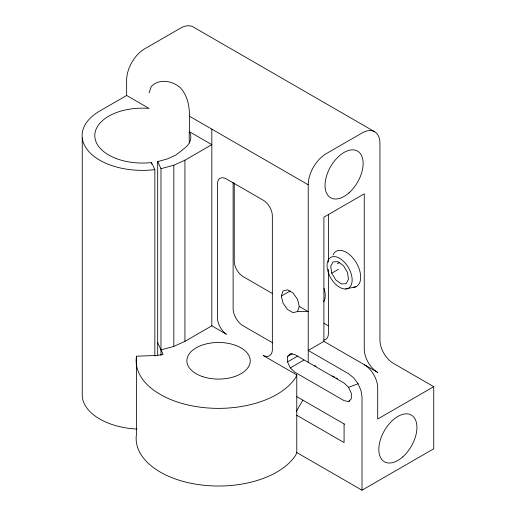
<?xml version="1.0" encoding="UTF-8"?>
<svg xmlns="http://www.w3.org/2000/svg" width="516" height="516" viewBox="0 0 516 516"><rect width="100%" height="100%" fill="white"/><g stroke="black" fill="none" stroke-linecap="round" stroke-linejoin="round"><path stroke-width="0.77" d="M189.404 142.99C188.121 124.608 193.952 102.884 180.368 87.739C172.628 80.715 158.973 78.251 151.272 86.559L149.066 92.893M160.973 349.854L173.821 346.43L184.928 341.373L211.812 325.835L211.831 129.129M281.317 296.074L283.032 290.979L287.515 289.805L293.056 293.004L297.538 299.357L299.248 306.427L297.538 311.529L293.056 312.696L287.515 309.497L283.032 303.15L281.317 296.074L290.185 290.953M296.777 374.887L295.739 377.473A82.418 47.588 0 0 1 199.969 407.143A82.418 47.588 0 0 1 136.514 356.195L136.514 433.846A82.418 47.588 0 0 0 199.969 484.795A82.418 47.588 0 0 0 295.739 455.125L296.777 452.538L296.777 374.887L263.386 355.608A14.267 8.237 60 0 0 272.351 350.428L272.351 215.836A12.681 7.321 60 0 0 263.386 200.311L226.401 178.955A12.681 7.321 60 0 0 217.436 184.128L217.436 318.727A14.267 8.237 60 0 0 226.401 334.252L211.812 325.835M296.307 411.439L302.834 400.126M287.522 356.466L290.289 353.666L294.765 354.569L344.082 383.046L348.558 387.31L351.332 393.308L351.332 398.745L348.558 401.551L344.082 400.642L294.765 372.171L290.289 367.908L287.522 361.91L287.522 356.466L292.295 353.712M154.845 169.616L151.562 162.534A47.549 27.451 0 0 1 94.809 136.327A47.549 27.451 0 0 1 149.066 108.424L126.652 95.479L99.749 111.011A60.23 34.772 0 0 0 89.403 152.188A60.23 34.772 0 0 0 154.845 169.616L154.845 356.105M160.973 355.453L160.973 168.668L173.821 165.249L184.928 160.192L211.831 144.661L189.417 131.715A32.347 18.673 0 0 1 184.599 148.189L175.962 155.013L167.474 158.902L157.683 161.585L157.683 355.576M337.354 263.721L339.405 262.541M331.73 273.203L330.704 266.32L333.078 261.909L337.941 261.651L343.437 265.643L347.468 272.358L348.487 279.24L346.12 283.652L341.257 283.916L335.761 279.924L331.73 273.203L338.451 269.32M287.522 361.91L297.751 356.001M290.289 367.908L303.93 360.026M348.558 401.551L349.925 400.764M296.777 452.538L362.013 490.2L433.743 448.785L433.743 386.665L377.706 419.024L377.706 387.961A19.021 10.984 60 0 0 364.257 364.664M348.558 387.31L358.072 383.762L360.987 390.483L362.013 397.023L362.013 490.2M345.617 288.979A17.75 10.249 60 0 0 346.126 264.173A17.75 10.249 60 0 0 327.047 265.192A17.75 10.249 60 0 0 345.617 288.979L355.834 286.806M136.514 356.195L157.012 355.466L163.088 354.415L157.683 342.766M297.538 311.529L308.213 311.606L299.248 306.427M374.693 131.754L193.126 26.929A25.361 14.642 -60 0 0 180.445 28.187L144.583 48.891A25.361 14.642 -60 0 0 126.652 79.954L126.652 95.479M189.417 116.19L308.213 184.78L308.213 362.335M272.454 293.546L243.21 276.666A12.681 7.321 60 0 1 234.245 261.135L234.245 183.264M323.977 323.293L328.15 325.706M433.743 386.665L393.392 363.374A19.021 10.984 60 0 1 379.944 340.076L379.944 143.364A25.361 14.642 -60 0 0 362.013 133.012L326.151 153.716A25.361 14.642 -60 0 0 308.213 184.78M323.584 341.186L377.706 372.429A19.021 10.984 60 0 1 364.257 349.138L364.257 193.835L323.906 217.133L323.906 341.373L308.213 350.428L348.564 373.726L353.712 377.88L358.072 383.762M314.625 365.522L316.011 366.321M332.685 375.945L334.768 377.151M336.155 377.951L337.548 378.75M272.796 342.921L242.088 325.196A14.267 8.237 60 0 1 233.122 309.665L233.122 182.329M296.777 396.63L344.507 424.184M296.777 415.264L344.082 442.573L344.082 423.939M157.683 161.585L160.973 168.668M328.389 214.791L328.389 262.16M328.389 269.384L328.389 333.607A12.681 7.321 60 0 1 323.906 339.986M184.928 160.192L184.928 341.373M173.821 165.249L173.821 346.43M151.562 162.534L151.562 164.14M82.257 138.024L82.257 396.856A60.23 34.772 0 0 0 136.972 429.067M333.084 254.84A20.298 11.72 60 0 1 355.763 261.864A20.298 11.72 60 0 1 353.608 287.386M323.977 288.463A17.75 10.249 60 0 1 323.713 301.621M349.01 192.829A26.948 15.557 -60 0 0 357.556 151.091A26.948 15.557 -60 0 0 325.68 179.355A26.948 15.557 -60 0 0 349.01 192.829M402.809 456.841A26.948 15.557 -60 0 0 411.349 415.096A26.948 15.557 -60 0 0 379.473 443.367A26.948 15.557 -60 0 0 402.809 456.841M202.704 376.635A31.702 18.305 0 0 0 250.254 360.787A31.702 18.305 0 0 0 202.704 344.933A31.702 18.305 0 0 0 202.704 376.635"/></g></svg>
